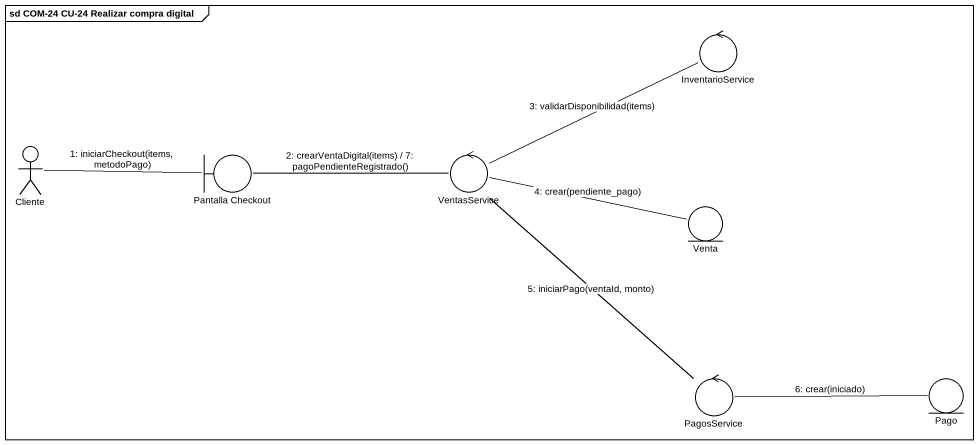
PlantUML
@startuml
mainframe sd COM-24 CU-24 Realizar compra digital
control InventarioService
actor Cliente
boundary "Pantalla Checkout" as Pantalla_Checkout
control VentasService
entity Venta
control PagosService
entity Pago
Cliente -right- Pantalla_Checkout : 1: iniciarCheckout(items, metodoPago)
Pantalla_Checkout -right- VentasService : 2: crearVentaDigital(items) / 7: pagoPendienteRegistrado()
VentasService -right- InventarioService : 3: validarDisponibilidad(items)
VentasService -right- Venta : 4: crear(pendiente_pago)
VentasService -- PagosService : 5: iniciarPago(ventaId, monto)
PagosService -right- Pago : 6: crear(iniciado)
@enduml
